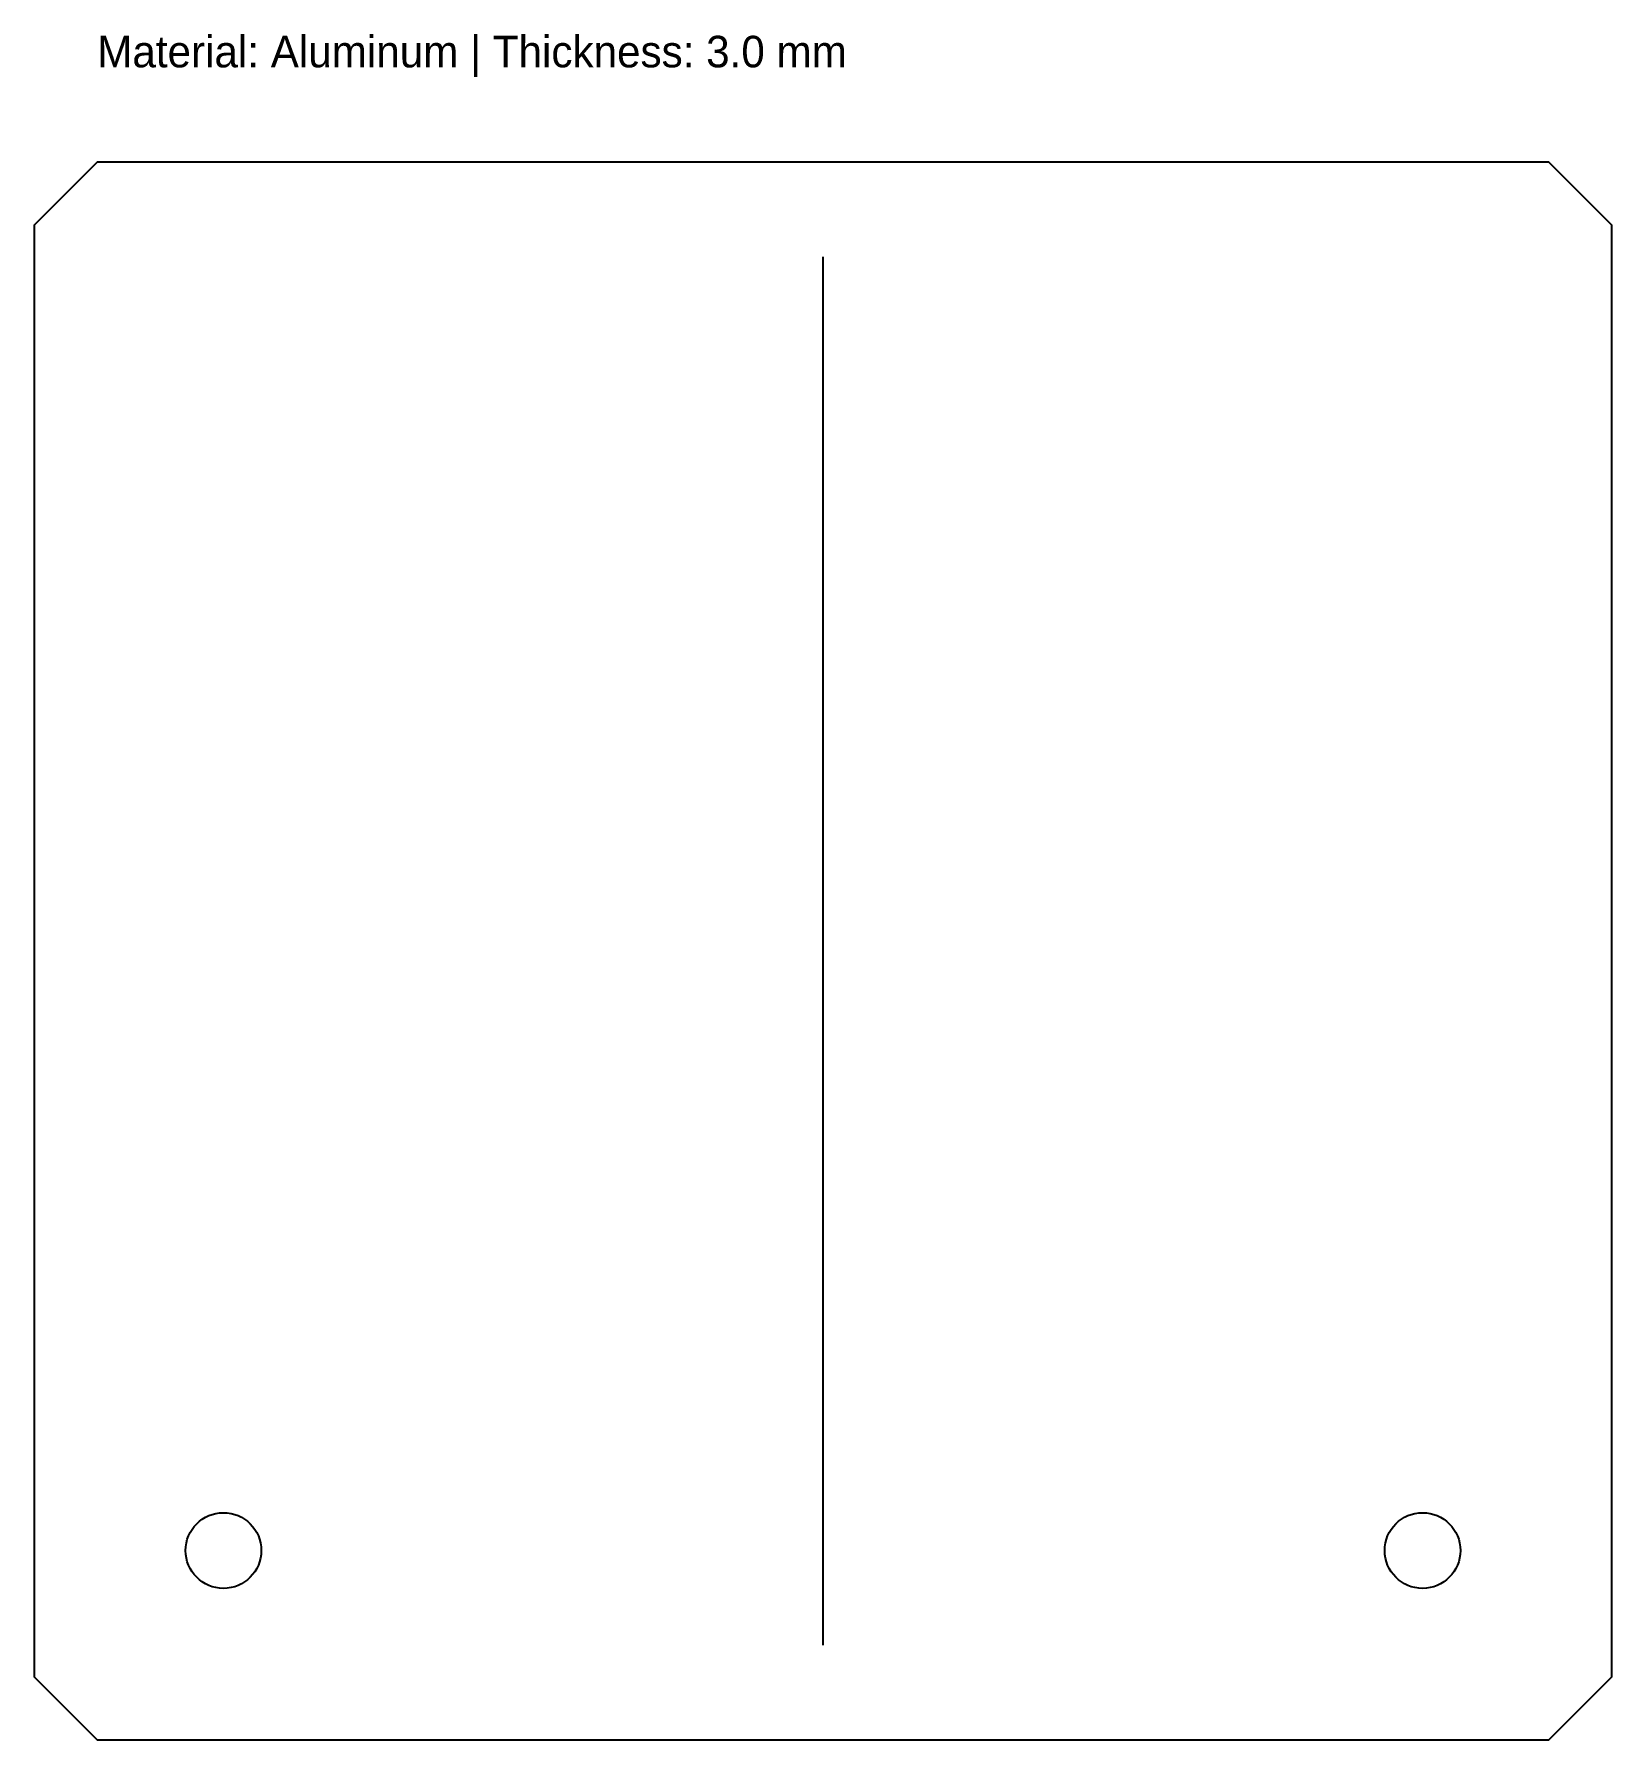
# Model space of a CAD drawing. Header units: metres. Extents: x 0 to 250, y 0 to 270.
import ezdxf

# ---------------------------------------------------------------- set-up
doc = ezdxf.new("R2010")
doc.units = ezdxf.units.M

msp = doc.modelspace()

# ---------------------------------------------------------------- linework, layer by layer
at = {"layer": 'BEND'}
msp.add_line((125, 15), (125, 235), dxfattribs=at)
at = {"layer": 'CUT'}
msp.add_lwpolyline([(10, 0), (240, 0), (250, 10), (250, 240), (240, 250), (10, 250), (0, 240), (0, 10)], close=True, dxfattribs=at)
at = {"layer": 'HOLES'}
for centre in [(30, 30), (220, 30)]:
    msp.add_circle(centre, 6, dxfattribs=at)

# ---------------------------------------------------------------- texts
at = {"layer": 'NOTES'}
msp.add_text('Material: Aluminum | Thickness: 3.0 mm', height=5, dxfattribs=at).set_placement((10, 265))

doc.saveas('drawing.dxf')
